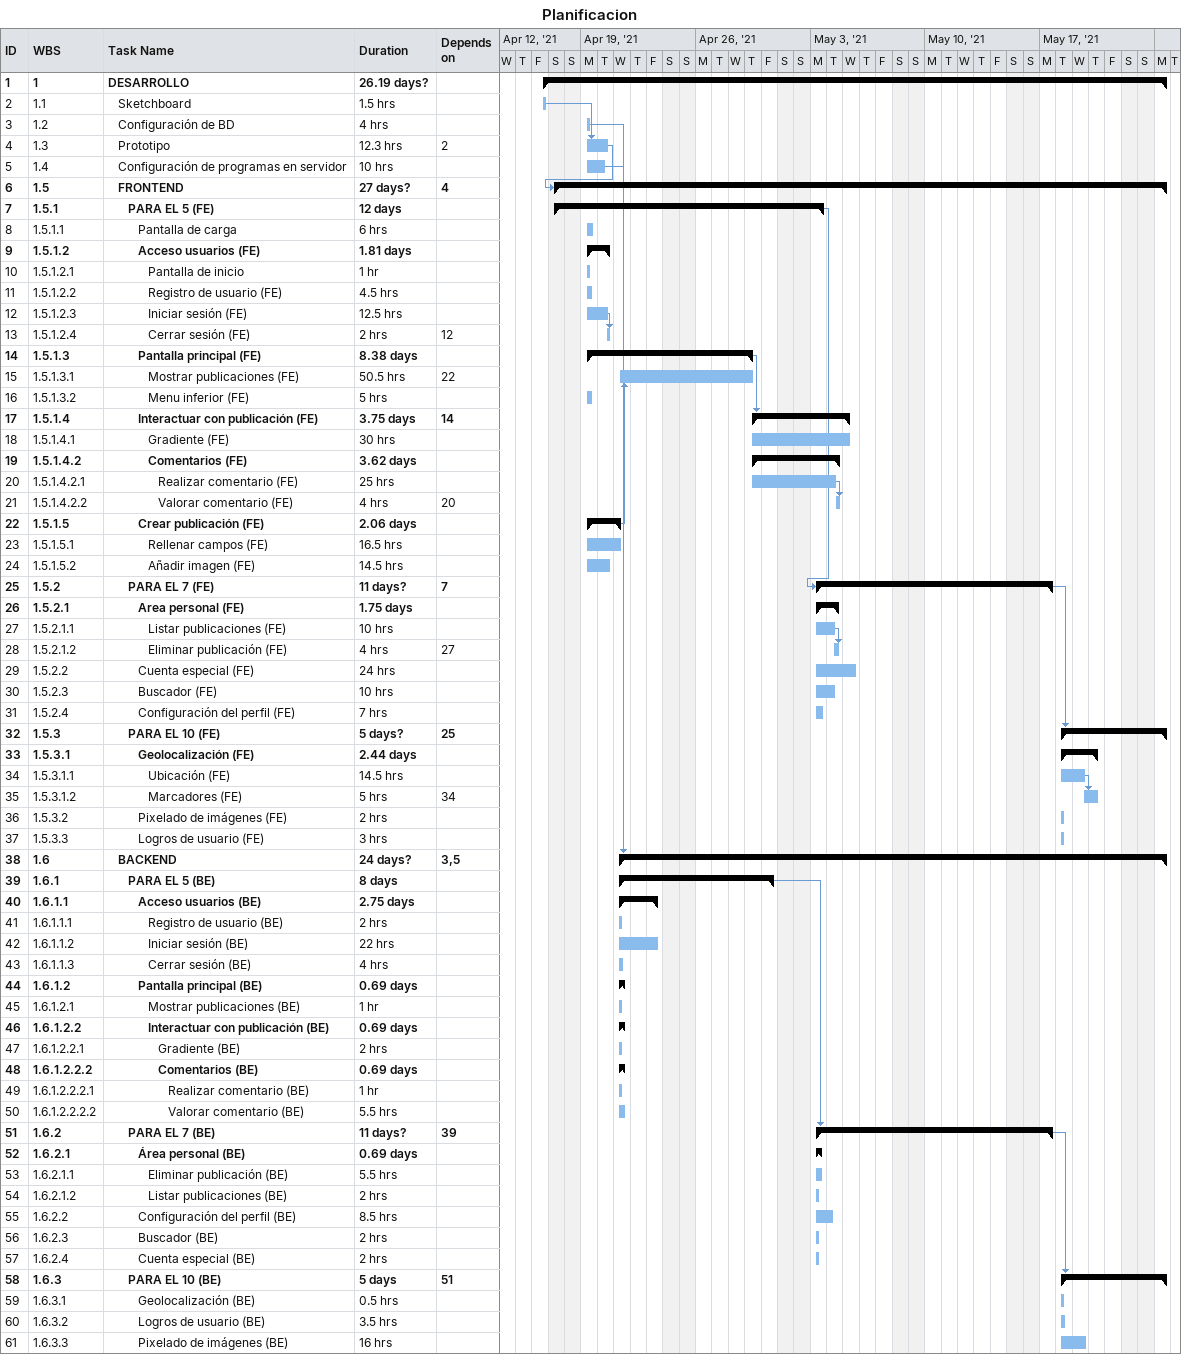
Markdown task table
Planificacion

| ID | WBS | Task | Duration | Start | Finish | Predecessors |
|---|---|---|---|---|---|---|
| 1 | 1 | **DESARROLLO** | 26.19d? | 2021-04-16 | 2021-05-24 |  |
| 2 | 1.1 | Sketchboard | 1.5h | 2021-04-16 | 2021-04-16 |  |
| 3 | 1.2 | Configuración de BD | 4h | 2021-04-19 | 2021-04-19 |  |
| 4 | 1.3 | Prototipo | 12.3h | 2021-04-19 | 2021-04-20 | 2 |
| 5 | 1.4 | Configuración de programas en servidor | 10h | 2021-04-19 | 2021-04-20 |  |
| 6 | 1.5 | **FRONTEND** | 27d? | 2021-04-17 | 2021-05-24 | 4 |
| 7 | 1.5.1 | **PARA EL 5 (FE)** | 12d | 2021-04-17 | 2021-05-03 |  |
| 8 | 1.5.1.1 | Pantalla de carga | 6h | 2021-04-19 | 2021-04-19 |  |
| 9 | 1.5.1.2 | **Acceso usuarios (FE)** | 1.81d | 2021-04-19 | 2021-04-20 |  |
| 10 | 1.5.1.2.1 | Pantalla de inicio | 1h | 2021-04-19 | 2021-04-19 |  |
| 11 | 1.5.1.2.2 | Registro de usuario (FE) | 4.5h | 2021-04-19 | 2021-04-19 |  |
| 12 | 1.5.1.2.3 | Iniciar sesión (FE) | 12.5h | 2021-04-19 | 2021-04-20 |  |
| 13 | 1.5.1.2.4 | Cerrar sesión (FE) | 2h | 2021-04-20 | 2021-04-20 | 12 |
| 14 | 1.5.1.3 | **Pantalla principal (FE)** | 8.38d | 2021-04-19 | 2021-04-29 |  |
| 15 | 1.5.1.3.1 | Mostrar publicaciones (FE) | 50.5h | 2021-04-21 | 2021-04-29 | 22 |
| 16 | 1.5.1.3.2 | Menu inferior (FE) | 5h | 2021-04-19 | 2021-04-19 |  |
| 17 | 1.5.1.4 | **Interactuar con publicación (FE)** | 3.75d | 2021-04-29 | 2021-05-05 | 14 |
| 18 | 1.5.1.4.1 | Gradiente (FE) | 30h | 2021-04-29 | 2021-05-05 |  |
| 19 | 1.5.1.4.2 | **Comentarios (FE)** | 3.62d | 2021-04-29 | 2021-05-04 |  |
| 20 | 1.5.1.4.2.1 | Realizar comentario (FE) | 25h | 2021-04-29 | 2021-05-04 |  |
| 21 | 1.5.1.4.2.2 | Valorar comentario (FE) | 4h | 2021-05-04 | 2021-05-04 | 20 |
| 22 | 1.5.1.5 | **Crear publicación (FE)** | 2.06d | 2021-04-19 | 2021-04-21 |  |
| 23 | 1.5.1.5.1 | Rellenar campos (FE) | 16.5h | 2021-04-19 | 2021-04-21 |  |
| 24 | 1.5.1.5.2 | Añadir imagen (FE) | 14.5h | 2021-04-19 | 2021-04-20 |  |
| 25 | 1.5.2 | **PARA EL 7 (FE)** | 11d? | 2021-05-03 | 2021-05-17 | 7 |
| 26 | 1.5.2.1 | **Area personal (FE)** | 1.75d | 2021-05-03 | 2021-05-04 |  |
| 27 | 1.5.2.1.1 | Listar publicaciones (FE) | 10h | 2021-05-03 | 2021-05-04 |  |
| 28 | 1.5.2.1.2 | Eliminar publicación (FE) | 4h | 2021-05-04 | 2021-05-04 | 27 |
| 29 | 1.5.2.2 | Cuenta especial (FE) | 24h | 2021-05-03 | 2021-05-05 |  |
| 30 | 1.5.2.3 | Buscador (FE) | 10h | 2021-05-03 | 2021-05-04 |  |
| 31 | 1.5.2.4 | Configuración del perfil (FE) | 7h | 2021-05-03 | 2021-05-03 |  |
| 32 | 1.5.3 | **PARA EL 10 (FE)** | 5d? | 2021-05-18 | 2021-05-24 | 25 |
| 33 | 1.5.3.1 | **Geolocalización (FE)** | 2.44d | 2021-05-18 | 2021-05-20 |  |
| 34 | 1.5.3.1.1 | Ubicación (FE) | 14.5h | 2021-05-18 | 2021-05-19 |  |
| 35 | 1.5.3.1.2 | Marcadores (FE) | 5h | 2021-05-19 | 2021-05-20 | 34 |
| 36 | 1.5.3.2 | Pixelado de imágenes (FE) | 2h | 2021-05-18 | 2021-05-18 |  |
| 37 | 1.5.3.3 | Logros de usuario (FE) | 3h | 2021-05-18 | 2021-05-18 |  |
| 38 | 1.6 | **BACKEND** | 24d? | 2021-04-21 | 2021-05-24 | 3, 5 |
| 39 | 1.6.1 | **PARA EL 5 (BE)** | 8d | 2021-04-21 | 2021-04-30 |  |
| 40 | 1.6.1.1 | **Acceso usuarios (BE)** | 2.75d | 2021-04-21 | 2021-04-23 |  |
| 41 | 1.6.1.1.1 | Registro de usuario (BE) | 2h | 2021-04-21 | 2021-04-21 |  |
| 42 | 1.6.1.1.2 | Iniciar sesión (BE) | 22h | 2021-04-21 | 2021-04-23 |  |
| 43 | 1.6.1.1.3 | Cerrar sesión (BE) | 4h | 2021-04-21 | 2021-04-21 |  |
| 44 | 1.6.1.2 | **Pantalla principal (BE)** | 0.69d | 2021-04-21 | 2021-04-21 |  |
| 45 | 1.6.1.2.1 | Mostrar publicaciones (BE) | 1h | 2021-04-21 | 2021-04-21 |  |
| 46 | 1.6.1.2.2 | **Interactuar con publicación (BE)** | 0.69d | 2021-04-21 | 2021-04-21 |  |
| 47 | 1.6.1.2.2.1 | Gradiente (BE) | 2h | 2021-04-21 | 2021-04-21 |  |
| 48 | 1.6.1.2.2.2 | **Comentarios (BE)** | 0.69d | 2021-04-21 | 2021-04-21 |  |
| 49 | 1.6.1.2.2.2.1 | Realizar comentario (BE) | 1h | 2021-04-21 | 2021-04-21 |  |
| 50 | 1.6.1.2.2.2.2 | Valorar comentario (BE) | 5.5h | 2021-04-21 | 2021-04-21 |  |
| 51 | 1.6.2 | **PARA EL 7 (BE)** | 11d? | 2021-05-03 | 2021-05-17 | 39 |
| 52 | 1.6.2.1 | **Área personal (BE)** | 0.69d | 2021-05-03 | 2021-05-03 |  |
| 53 | 1.6.2.1.1 | Eliminar publicación (BE) | 5.5h | 2021-05-03 | 2021-05-03 |  |
| 54 | 1.6.2.1.2 | Listar publicaciones (BE) | 2h | 2021-05-03 | 2021-05-03 |  |
| 55 | 1.6.2.2 | Configuración del perfil (BE) | 8.5h | 2021-05-03 | 2021-05-04 |  |
| 56 | 1.6.2.3 | Buscador (BE) | 2h | 2021-05-03 | 2021-05-03 |  |
| 57 | 1.6.2.4 | Cuenta especial (BE) | 2h | 2021-05-03 | 2021-05-03 |  |
| 58 | 1.6.3 | **PARA EL 10 (BE)** | 5d | 2021-05-18 | 2021-05-24 | 51 |
| 59 | 1.6.3.1 | Geolocalización (BE) | 0.5h | 2021-05-18 | 2021-05-18 |  |
| 60 | 1.6.3.2 | Logros de usuario (BE) | 3.5h | 2021-05-18 | 2021-05-18 |  |
| 61 | 1.6.3.3 | Pixelado de imágenes (BE) | 16h | 2021-05-18 | 2021-05-19 |  |
